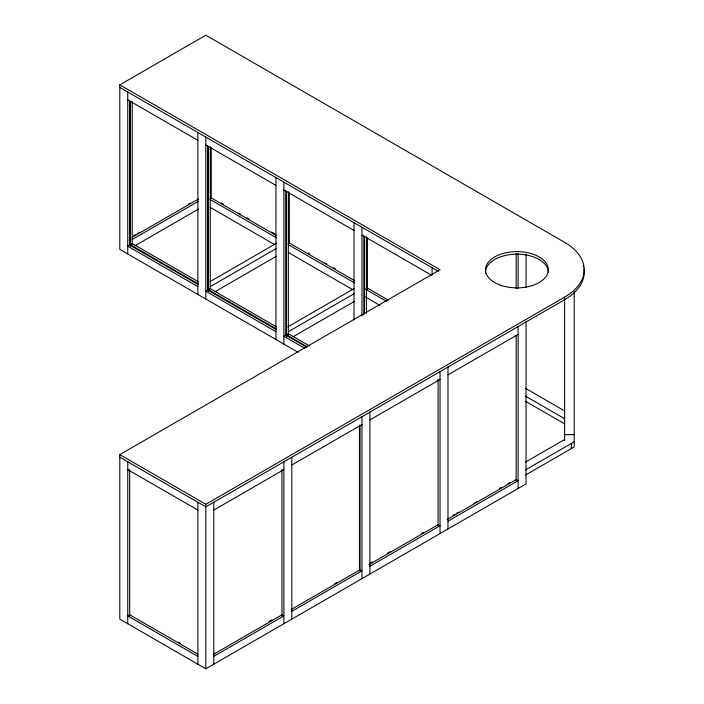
<?xml version="1.0" encoding="UTF-8"?>
<svg xmlns="http://www.w3.org/2000/svg" width="704" height="704" viewBox="0 0 704 704"><rect width="100%" height="100%" fill="white"/><g stroke="black" fill="none" stroke-linecap="round" stroke-linejoin="round"><path stroke-width="1.06" d="M298.1 352.317L119.803 249.374L119.803 84.858L205.823 35.2L564.494 242.282A67.285 38.843 0 0 1 564.494 297.211L564.494 299.781L205.823 506.854L119.803 457.195M133.417 235.849L135.309 234.758M137.21 233.658L139.102 232.566M188.382 204.116L190.274 203.025M132.158 237.31L198.493 199.012M132.194 239.518L198.519 201.221M209.968 198.66L211.253 197.921L276.637 235.673M135.036 245.705L198.519 209.053M209.783 281.767L276.443 243.276M210.408 286.528L276.118 248.591M208.384 291.412L208.384 289.722L210.258 288.64L276.593 326.938M288.042 243.734L289.326 242.994L354.71 280.746M215.178 291.606L276.118 256.423M287.848 326.841L354.508 288.35M288.482 331.602L354.191 293.665M293.242 336.679L354.191 301.497M526.046 321.13L526.046 483.912L205.823 668.8L119.803 619.142L119.803 454.626L440.035 269.746L119.803 84.858M119.803 454.626L205.823 504.293L564.494 297.211M213.77 510.092L283.888 469.612M291.834 465.018L361.962 424.538M369.908 419.945L440.035 379.465M447.982 374.871L518.1 334.391M525.598 462.044L564.617 439.516M525.712 469.806L574.209 441.813M269.06 621.562L271.902 619.916M334.814 583.598L336.706 582.507M370.242 563.147L372.134 562.047M387.297 553.3L390.139 551.654M421.406 533.606L423.306 532.506M453.05 515.337L454.942 514.237M456.834 513.146L458.735 512.054M473.898 503.298L476.74 501.662M499.479 488.523L501.38 487.432M508.006 483.604L509.907 482.513M213.787 654.21L282.014 614.812L283.888 615.903L213.77 656.383M291.852 609.136L360.087 569.738L361.962 570.821L291.834 611.31M368.975 564.608L438.152 524.665L440.035 525.747L369.908 566.236M447.049 519.534L516.226 479.591L518.1 480.674L447.982 521.162M525.712 474.936L574.209 446.934L574.209 291.685M564.617 434.658L574.209 434.658M119.803 87.428L438.266 271.286M127.75 99.845L197.868 140.325M205.823 144.918L275.942 185.398M283.888 189.992L354.015 230.472M361.962 235.066L431.138 275M221.364 203.025L223.265 204.116M238.418 212.872L240.319 213.963M246.954 217.8L248.846 218.891M271.586 232.021L274.428 233.658M307.965 253.018L309.857 254.118M325.019 262.874L326.92 263.965M333.546 267.793L335.447 268.884M388.247 300.106L367.391 288.068L365.464 289.177L386.311 301.215M210.276 199.584L276.602 237.882M288.341 244.658L354.675 282.955M525.712 388.45L564.731 410.978M210.276 207.407L274.71 244.614M288.341 252.481L352.783 289.687M365.464 297.009L379.685 305.219M525.598 396.211L564.617 418.73M525.598 401.333L564.617 423.861M198.519 281.864L132.194 243.566L130.31 244.649L198.537 284.046M309.179 345.752L288.332 333.714L286.458 334.796L307.305 346.834M208.384 289.722L276.61 329.12M197.903 284.407L129.677 245.018L127.75 246.127L197.868 286.616M275.977 329.481L207.75 290.092L205.823 291.21L275.942 331.69M306.662 347.204L285.815 335.166L283.888 336.283L304.735 348.313M127.75 469.612L197.868 510.092M178.64 642.321L180.532 643.412M197.903 654.174L129.677 614.786L127.75 615.903L197.868 656.383M571.393 443.432L571.393 448.562M564.617 298.364L564.617 440.493M526.046 254.382L526.046 287.206M518.1 253.502L518.1 288.508M518.1 326.559L518.1 488.506M516.173 253.475L516.173 288.49M516.173 335.298L516.173 480.823M447.982 367.048L447.982 528.994M440.035 371.633L440.035 533.579M438.099 379.271L438.099 525.897M432.089 267.722L432.089 275.378M369.908 412.122L369.908 574.068M367.391 237.899L367.391 289.326M366.406 236.711L366.406 313.306M364.47 236.729L364.47 313.324M363.889 235.972L363.889 314.758M361.962 227.234L361.962 315.867M361.962 416.706L361.962 578.653M360.034 425.445L360.034 570.97M359.445 425.102L359.445 569.545M354.015 222.649L354.015 320.03M291.834 457.195L291.834 619.142M289.326 192.826L289.326 243.162M288.332 191.638L288.332 334.981M286.405 191.655L286.458 336.486M285.815 190.898L285.815 335.333M283.888 182.16L283.888 344.106M283.888 461.78L283.888 623.726M281.961 469.418L281.961 616.044M275.942 177.575L275.942 339.522M213.77 502.269L213.77 664.215M211.253 147.752L211.253 198.088M210.258 146.564L210.258 288.807M208.331 146.582L208.331 291.016M207.75 145.825L207.75 290.259M205.823 137.086L205.823 299.033M205.823 504.293L205.823 668.8M197.868 132.502L197.868 294.448M197.868 502.269L197.868 664.215M132.194 101.49L132.194 244.411M130.258 101.508L130.31 246.338M129.677 100.751L129.677 245.186M129.677 469.418L129.677 616.044M127.75 92.013L127.75 253.959M127.75 461.78L127.75 623.726M583.942 268.928A67.285 38.843 0 0 1 564.494 299.781M583.176 265.566A67.285 38.843 0 0 1 583.546 266.904M485.593 273.574A31.407 18.128 0 0 1 515.548 254.197A31.407 18.128 0 0 1 548.319 271.99M500.746 285.287A31.407 18.128 0 0 0 548.319 270.063A31.407 18.128 0 0 0 501.688 253.889A31.407 18.128 0 0 0 500.746 285.287"/></g></svg>
